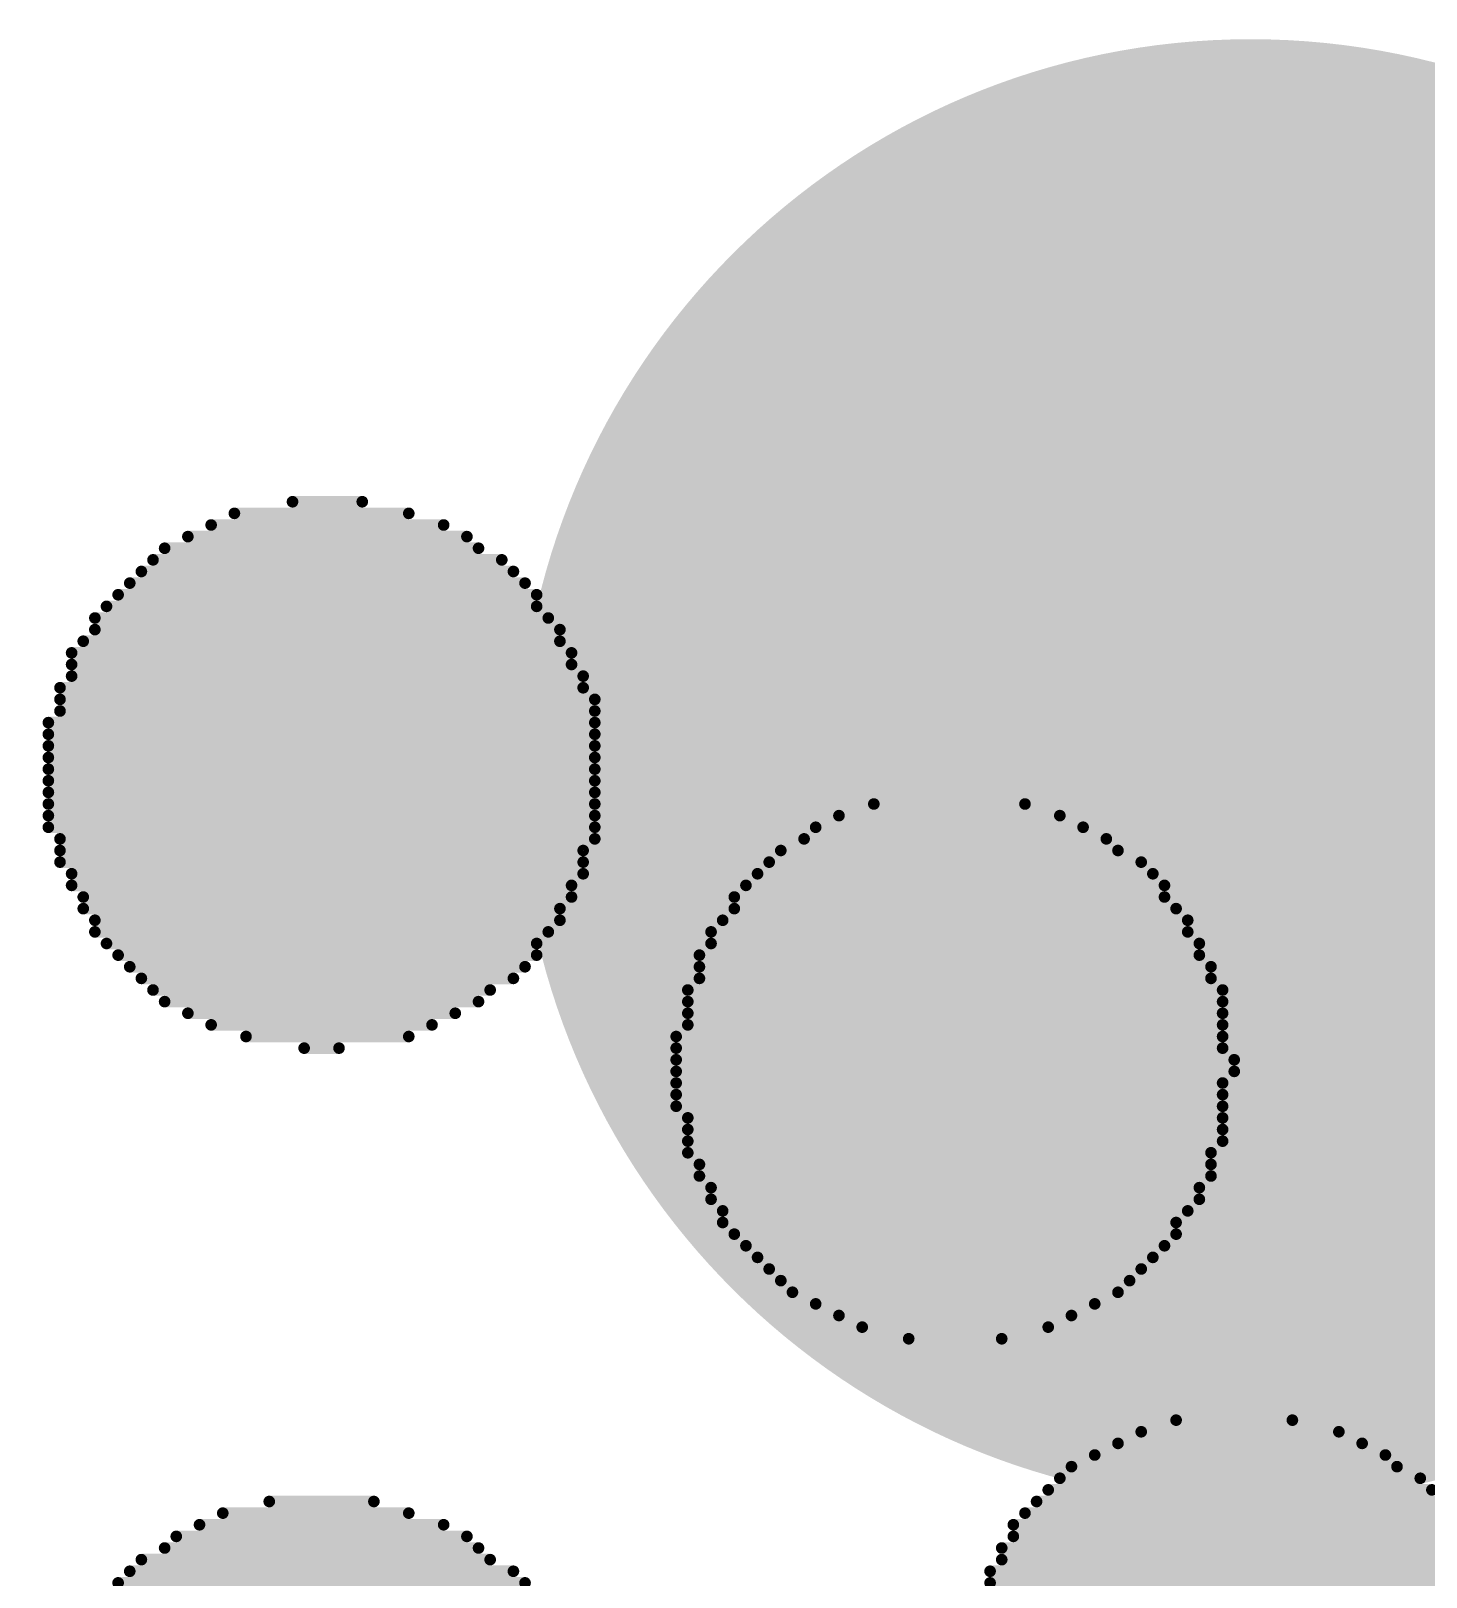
# Model space of a CAD drawing. Header units: inches. Extents: x 0 to 5455, y -5 to 5444.
# Drawn here: x 16.334 to 17.096, y 33.56 to 34.405 of the extents above; entities that cross this region are included whole.
import ezdxf

# ---------------------------------------------------------------- set-up
doc = ezdxf.new("R2010")
doc.units = ezdxf.units.IN
for name, color, linetype in [('Bottom Layer', 5, 'Continuous'), ('Bottom Overlay', 54, 'Continuous'), ('PCBD Notes', 76, 'Continuous'), ('Top Layer', 1, 'Continuous'), ('Via Holes', 16, 'Continuous')]:
    doc.layers.add(name, color=color, linetype=linetype)

# ---------------------------------------------------------------- blocks, each defined once
blk = doc.blocks.new('FIDUCIAL_IPC_7351A_31')
at = {"layer": 'PCBD Notes'}
blk.add_lwpolyline([(5, 0, 0.254, 0.254, 1), (-5, 0, 0.254, 0.254, 1)], format="xyseb", close=True, dxfattribs=at)
blk = doc.blocks.new('5394DE47_A0E8_4329_8464_7791B7C19310_33')
at = {"layer": 'Bottom Overlay'}
for points in [[(4.9863, -4.6008, 0.00635, 0.00635, 0), (4.71325, -4.6008, 0.00635, 0.00635, 0)], [(5.46255, -4.6008, 0.00635, 0.00635, 0), (5.2403, -4.6008, 0.00635, 0.00635, 0)], [(4.9863, -4.60715, 0.00635, 0.00635, 0), (4.71325, -4.60715, 0.00635, 0.00635, 0)], [(4.97995, -4.6135, 0.00635, 0.00635, 0), (4.7196, -4.6135, 0.00635, 0.00635, 0)], [(5.4562, -4.60715, 0.00635, 0.00635, 0), (5.24665, -4.60715, 0.00635, 0.00635, 0)], [(5.44985, -4.6135, 0.00635, 0.00635, 0), (5.25935, -4.6135, 0.00635, 0.00635, 0)], [(4.97995, -4.61985, 0.00635, 0.00635, 0), (4.7196, -4.61985, 0.00635, 0.00635, 0)], [(5.43715, -4.61985, 0.00635, 0.00635, 0), (5.2657, -4.61985, 0.00635, 0.00635, 0)], [(4.9736, -4.6262, 0.00635, 0.00635, 0), (4.72595, -4.6262, 0.00635, 0.00635, 0)], [(5.4308, -4.6262, 0.00635, 0.00635, 0), (5.27205, -4.6262, 0.00635, 0.00635, 0)], [(4.9736, -4.63255, 0.00635, 0.00635, 0), (4.7323, -4.63255, 0.00635, 0.00635, 0)], [(4.96725, -4.6389, 0.00635, 0.00635, 0), (4.7323, -4.6389, 0.00635, 0.00635, 0)], [(5.4181, -4.63255, 0.00635, 0.00635, 0), (5.28475, -4.63255, 0.00635, 0.00635, 0)], [(5.4054, -4.6389, 0.00635, 0.00635, 0), (5.3038, -4.6389, 0.00635, 0.00635, 0)], [(4.9609, -4.64525, 0.00635, 0.00635, 0), (4.73865, -4.64525, 0.00635, 0.00635, 0)], [(5.38, -4.64525, 0.00635, 0.00635, 0), (5.32285, -4.64525, 0.00635, 0.00635, 0)], [(4.95455, -4.6516, 0.00635, 0.00635, 0), (4.745, -4.6516, 0.00635, 0.00635, 0)], [(4.9482, -4.65795, 0.00635, 0.00635, 0), (4.75135, -4.65795, 0.00635, 0.00635, 0)], [(4.94185, -4.6643, 0.00635, 0.00635, 0), (4.76405, -4.6643, 0.00635, 0.00635, 0)], [(4.92915, -4.67065, 0.00635, 0.00635, 0), (4.7704, -4.67065, 0.00635, 0.00635, 0)], [(4.91645, -4.677, 0.00635, 0.00635, 0), (4.7831, -4.677, 0.00635, 0.00635, 0)], [(4.90375, -4.68335, 0.00635, 0.00635, 0), (4.7958, -4.68335, 0.00635, 0.00635, 0)], [(4.8847, -4.6897, 0.00635, 0.00635, 0), (4.8212, -4.6897, 0.00635, 0.00635, 0)], [(5.05615, -4.7405, 0.00635, 0.00635, 0), (4.95455, -4.7405, 0.00635, 0.00635, 0)], [(5.03075, -4.73415, 0.00635, 0.00635, 0), (4.97995, -4.73415, 0.00635, 0.00635, 0)], [(5.06885, -4.74685, 0.00635, 0.00635, 0), (4.94185, -4.74685, 0.00635, 0.00635, 0)], [(5.08155, -4.7532, 0.00635, 0.00635, 0), (4.92915, -4.7532, 0.00635, 0.00635, 0)], [(5.1006, -4.7659, 0.00635, 0.00635, 0), (4.9101, -4.7659, 0.00635, 0.00635, 0)], [(5.09425, -4.75955, 0.00635, 0.00635, 0), (4.91645, -4.75955, 0.00635, 0.00635, 0)], [(5.10695, -4.77225, 0.00635, 0.00635, 0), (4.90375, -4.77225, 0.00635, 0.00635, 0)], [(5.1133, -4.7786, 0.00635, 0.00635, 0), (4.8974, -4.7786, 0.00635, 0.00635, 0)], [(5.126, -4.7913, 0.00635, 0.00635, 0), (4.8847, -4.7913, 0.00635, 0.00635, 0)], [(5.11965, -4.78495, 0.00635, 0.00635, 0), (4.89105, -4.78495, 0.00635, 0.00635, 0)], [(5.13235, -4.79765, 0.00635, 0.00635, 0), (4.8847, -4.79765, 0.00635, 0.00635, 0)], [(5.13235, -4.804, 0.00635, 0.00635, 0), (4.87835, -4.804, 0.00635, 0.00635, 0)], [(5.1387, -4.81035, 0.00635, 0.00635, 0), (4.872, -4.81035, 0.00635, 0.00635, 0)], [(5.1387, -4.8167, 0.00635, 0.00635, 0), (4.872, -4.8167, 0.00635, 0.00635, 0)], [(5.14505, -4.82305, 0.00635, 0.00635, 0), (4.86565, -4.82305, 0.00635, 0.00635, 0)], [(5.14505, -4.8294, 0.00635, 0.00635, 0), (4.86565, -4.8294, 0.00635, 0.00635, 0)], [(5.1514, -4.8421, 0.00635, 0.00635, 0), (4.8593, -4.8421, 0.00635, 0.00635, 0)], [(5.1514, -4.83575, 0.00635, 0.00635, 0), (4.86565, -4.83575, 0.00635, 0.00635, 0)], [(5.1514, -4.84845, 0.00635, 0.00635, 0), (4.8593, -4.84845, 0.00635, 0.00635, 0)], [(5.1514, -4.8548, 0.00635, 0.00635, 0), (4.8593, -4.8548, 0.00635, 0.00635, 0)], [(5.15775, -4.86115, 0.00635, 0.00635, 0), (4.8593, -4.86115, 0.00635, 0.00635, 0)], [(5.15775, -4.8675, 0.00635, 0.00635, 0), (4.8593, -4.8675, 0.00635, 0.00635, 0)], [(5.15775, -4.87385, 0.00635, 0.00635, 0), (4.8593, -4.87385, 0.00635, 0.00635, 0)], [(5.15775, -4.8802, 0.00635, 0.00635, 0), (4.85295, -4.8802, 0.00635, 0.00635, 0)], [(5.15775, -4.88655, 0.00635, 0.00635, 0), (4.85295, -4.88655, 0.00635, 0.00635, 0)], [(5.15775, -4.8929, 0.00635, 0.00635, 0), (4.8593, -4.8929, 0.00635, 0.00635, 0)], [(5.36095, -4.8929, 0.00635, 0.00635, 0), (5.3419, -4.8929, 0.00635, 0.00635, 0)], [(5.15775, -4.89925, 0.00635, 0.00635, 0), (4.8593, -4.89925, 0.00635, 0.00635, 0)], [(5.3927, -4.89925, 0.00635, 0.00635, 0), (5.3038, -4.89925, 0.00635, 0.00635, 0)], [(5.1514, -4.9056, 0.00635, 0.00635, 0), (4.8593, -4.9056, 0.00635, 0.00635, 0)], [(5.41175, -4.9056, 0.00635, 0.00635, 0), (5.2911, -4.9056, 0.00635, 0.00635, 0)], [(5.1514, -4.91195, 0.00635, 0.00635, 0), (4.8593, -4.91195, 0.00635, 0.00635, 0)], [(5.1514, -4.9183, 0.00635, 0.00635, 0), (4.8593, -4.9183, 0.00635, 0.00635, 0)], [(5.43715, -4.9183, 0.00635, 0.00635, 0), (5.2657, -4.9183, 0.00635, 0.00635, 0)], [(5.42445, -4.91195, 0.00635, 0.00635, 0), (5.2784, -4.91195, 0.00635, 0.00635, 0)], [(5.1514, -4.92465, 0.00635, 0.00635, 0), (4.8593, -4.92465, 0.00635, 0.00635, 0)], [(5.4435, -4.92465, 0.00635, 0.00635, 0), (5.25935, -4.92465, 0.00635, 0.00635, 0)], [(5.14505, -4.931, 0.00635, 0.00635, 0), (4.86565, -4.931, 0.00635, 0.00635, 0)], [(5.44985, -4.931, 0.00635, 0.00635, 0), (5.24665, -4.931, 0.00635, 0.00635, 0)], [(5.14505, -4.93735, 0.00635, 0.00635, 0), (4.86565, -4.93735, 0.00635, 0.00635, 0)], [(5.14505, -4.9437, 0.00635, 0.00635, 0), (4.872, -4.9437, 0.00635, 0.00635, 0)], [(5.46255, -4.9437, 0.00635, 0.00635, 0), (5.23395, -4.9437, 0.00635, 0.00635, 0)], [(5.4562, -4.93735, 0.00635, 0.00635, 0), (5.2403, -4.93735, 0.00635, 0.00635, 0)], [(5.1387, -4.95005, 0.00635, 0.00635, 0), (4.872, -4.95005, 0.00635, 0.00635, 0)], [(5.4689, -4.95005, 0.00635, 0.00635, 0), (5.23395, -4.95005, 0.00635, 0.00635, 0)], [(5.1387, -4.9564, 0.00635, 0.00635, 0), (4.87835, -4.9564, 0.00635, 0.00635, 0)], [(5.47525, -4.9564, 0.00635, 0.00635, 0), (5.2276, -4.9564, 0.00635, 0.00635, 0)], [(5.13235, -4.96275, 0.00635, 0.00635, 0), (4.87835, -4.96275, 0.00635, 0.00635, 0)], [(5.126, -4.9691, 0.00635, 0.00635, 0), (4.8847, -4.9691, 0.00635, 0.00635, 0)], [(5.47525, -4.96275, 0.00635, 0.00635, 0), (5.22125, -4.96275, 0.00635, 0.00635, 0)], [(5.4816, -4.9691, 0.00635, 0.00635, 0), (5.22125, -4.9691, 0.00635, 0.00635, 0)], [(5.126, -4.97545, 0.00635, 0.00635, 0), (4.89105, -4.97545, 0.00635, 0.00635, 0)], [(5.4816, -4.97545, 0.00635, 0.00635, 0), (5.2149, -4.97545, 0.00635, 0.00635, 0)], [(5.11965, -4.9818, 0.00635, 0.00635, 0), (4.89105, -4.9818, 0.00635, 0.00635, 0)], [(5.48795, -4.9818, 0.00635, 0.00635, 0), (5.2149, -4.9818, 0.00635, 0.00635, 0)], [(5.1133, -4.98815, 0.00635, 0.00635, 0), (4.8974, -4.98815, 0.00635, 0.00635, 0)], [(5.48795, -4.98815, 0.00635, 0.00635, 0), (5.20855, -4.98815, 0.00635, 0.00635, 0)], [(5.10695, -4.9945, 0.00635, 0.00635, 0), (4.90375, -4.9945, 0.00635, 0.00635, 0)], [(5.1006, -5.00085, 0.00635, 0.00635, 0), (4.91645, -5.00085, 0.00635, 0.00635, 0)], [(5.4943, -4.9945, 0.00635, 0.00635, 0), (5.20855, -4.9945, 0.00635, 0.00635, 0)], [(5.4943, -5.00085, 0.00635, 0.00635, 0), (5.20855, -5.00085, 0.00635, 0.00635, 0)], [(5.0879, -5.0072, 0.00635, 0.00635, 0), (4.9228, -5.0072, 0.00635, 0.00635, 0)], [(5.4943, -5.0072, 0.00635, 0.00635, 0), (5.2022, -5.0072, 0.00635, 0.00635, 0)], [(5.08155, -5.01355, 0.00635, 0.00635, 0), (4.9355, -5.01355, 0.00635, 0.00635, 0)], [(5.50065, -5.01355, 0.00635, 0.00635, 0), (5.2022, -5.01355, 0.00635, 0.00635, 0)], [(5.06885, -5.0199, 0.00635, 0.00635, 0), (4.9482, -5.0199, 0.00635, 0.00635, 0)], [(5.0498, -5.02625, 0.00635, 0.00635, 0), (4.96725, -5.02625, 0.00635, 0.00635, 0)], [(5.50065, -5.0199, 0.00635, 0.00635, 0), (5.2022, -5.0199, 0.00635, 0.00635, 0)], [(5.50065, -5.02625, 0.00635, 0.00635, 0), (5.2022, -5.02625, 0.00635, 0.00635, 0)], [(5.50065, -5.0326, 0.00635, 0.00635, 0), (5.2022, -5.0326, 0.00635, 0.00635, 0)], [(5.50065, -5.03895, 0.00635, 0.00635, 0), (5.2022, -5.03895, 0.00635, 0.00635, 0)], [(5.50065, -5.0453, 0.00635, 0.00635, 0), (5.2022, -5.0453, 0.00635, 0.00635, 0)], [(5.50065, -5.05165, 0.00635, 0.00635, 0), (5.2022, -5.05165, 0.00635, 0.00635, 0)], [(5.50065, -5.058, 0.00635, 0.00635, 0), (5.2022, -5.058, 0.00635, 0.00635, 0)], [(5.50065, -5.06435, 0.00635, 0.00635, 0), (5.2022, -5.06435, 0.00635, 0.00635, 0)], [(5.50065, -5.0707, 0.00635, 0.00635, 0), (5.2022, -5.0707, 0.00635, 0.00635, 0)], [(5.4943, -5.07705, 0.00635, 0.00635, 0), (5.2022, -5.07705, 0.00635, 0.00635, 0)], [(5.4943, -5.0834, 0.00635, 0.00635, 0), (5.2022, -5.0834, 0.00635, 0.00635, 0)], [(5.4943, -5.08975, 0.00635, 0.00635, 0), (5.20855, -5.08975, 0.00635, 0.00635, 0)], [(5.48795, -5.0961, 0.00635, 0.00635, 0), (5.20855, -5.0961, 0.00635, 0.00635, 0)], [(5.48795, -5.10245, 0.00635, 0.00635, 0), (5.2149, -5.10245, 0.00635, 0.00635, 0)], [(5.48795, -5.1088, 0.00635, 0.00635, 0), (5.2149, -5.1088, 0.00635, 0.00635, 0)], [(5.4816, -5.11515, 0.00635, 0.00635, 0), (5.22125, -5.11515, 0.00635, 0.00635, 0)], [(5.47525, -5.1215, 0.00635, 0.00635, 0), (5.22125, -5.1215, 0.00635, 0.00635, 0)], [(5.47525, -5.12785, 0.00635, 0.00635, 0), (5.2276, -5.12785, 0.00635, 0.00635, 0)], [(5.4689, -5.1342, 0.00635, 0.00635, 0), (5.23395, -5.1342, 0.00635, 0.00635, 0)], [(5.46255, -5.14055, 0.00635, 0.00635, 0), (5.23395, -5.14055, 0.00635, 0.00635, 0)], [(5.4562, -5.1469, 0.00635, 0.00635, 0), (5.2403, -5.1469, 0.00635, 0.00635, 0)], [(5.44985, -5.15325, 0.00635, 0.00635, 0), (5.24665, -5.15325, 0.00635, 0.00635, 0)], [(5.4435, -5.1596, 0.00635, 0.00635, 0), (5.253, -5.1596, 0.00635, 0.00635, 0)], [(5.43715, -5.16595, 0.00635, 0.00635, 0), (5.2657, -5.16595, 0.00635, 0.00635, 0)], [(5.42445, -5.1723, 0.00635, 0.00635, 0), (5.27205, -5.1723, 0.00635, 0.00635, 0)], [(5.41175, -5.17865, 0.00635, 0.00635, 0), (5.28475, -5.17865, 0.00635, 0.00635, 0)], [(5.39905, -5.185, 0.00635, 0.00635, 0), (5.3038, -5.185, 0.00635, 0.00635, 0)], [(5.3673, -5.19135, 0.00635, 0.00635, 0), (5.3292, -5.19135, 0.00635, 0.00635, 0)]]:
    blk.add_lwpolyline(points, format="xyseb", dxfattribs=at)
for points in [[(4.98471, -4.6008, 0.00317, 0.00317, 1), (4.98789, -4.6008, 0.00317, 0.00317, 1)], [(5.23871, -4.6008, 0.00317, 0.00317, 1), (5.24189, -4.6008, 0.00317, 0.00317, 1)], [(5.46096, -4.6008, 0.00317, 0.00317, 1), (5.46414, -4.6008, 0.00317, 0.00317, 1)], [(4.97836, -4.6135, 0.00317, 0.00317, 1), (4.98154, -4.6135, 0.00317, 0.00317, 1)], [(4.98471, -4.60715, 0.00317, 0.00317, 1), (4.98789, -4.60715, 0.00317, 0.00317, 1)], [(5.24506, -4.60715, 0.00317, 0.00317, 1), (5.24824, -4.60715, 0.00317, 0.00317, 1)], [(5.25776, -4.6135, 0.00317, 0.00317, 1), (5.26094, -4.6135, 0.00317, 0.00317, 1)], [(5.44826, -4.6135, 0.00317, 0.00317, 1), (5.45144, -4.6135, 0.00317, 0.00317, 1)], [(5.45461, -4.60715, 0.00317, 0.00317, 1), (5.45779, -4.60715, 0.00317, 0.00317, 1)], [(4.97836, -4.61985, 0.00317, 0.00317, 1), (4.98154, -4.61985, 0.00317, 0.00317, 1)], [(5.26411, -4.61985, 0.00317, 0.00317, 1), (5.26729, -4.61985, 0.00317, 0.00317, 1)], [(5.43556, -4.61985, 0.00317, 0.00317, 1), (5.43874, -4.61985, 0.00317, 0.00317, 1)], [(4.97201, -4.6262, 0.00317, 0.00317, 1), (4.97519, -4.6262, 0.00317, 0.00317, 1)], [(5.27046, -4.6262, 0.00317, 0.00317, 1), (5.27364, -4.6262, 0.00317, 0.00317, 1)], [(5.42921, -4.6262, 0.00317, 0.00317, 1), (5.43239, -4.6262, 0.00317, 0.00317, 1)], [(4.96566, -4.6389, 0.00317, 0.00317, 1), (4.96884, -4.6389, 0.00317, 0.00317, 1)], [(4.97201, -4.63255, 0.00317, 0.00317, 1), (4.97519, -4.63255, 0.00317, 0.00317, 1)], [(5.28316, -4.63255, 0.00317, 0.00317, 1), (5.28634, -4.63255, 0.00317, 0.00317, 1)], [(5.30221, -4.6389, 0.00317, 0.00317, 1), (5.30539, -4.6389, 0.00317, 0.00317, 1)], [(5.40381, -4.6389, 0.00317, 0.00317, 1), (5.40699, -4.6389, 0.00317, 0.00317, 1)], [(5.41651, -4.63255, 0.00317, 0.00317, 1), (5.41969, -4.63255, 0.00317, 0.00317, 1)], [(4.95931, -4.64525, 0.00317, 0.00317, 1), (4.96249, -4.64525, 0.00317, 0.00317, 1)], [(5.32126, -4.64525, 0.00317, 0.00317, 1), (5.32444, -4.64525, 0.00317, 0.00317, 1)], [(5.37841, -4.64525, 0.00317, 0.00317, 1), (5.38159, -4.64525, 0.00317, 0.00317, 1)], [(4.74341, -4.6516, 0.00317, 0.00317, 1), (4.74659, -4.6516, 0.00317, 0.00317, 1)], [(4.95296, -4.6516, 0.00317, 0.00317, 1), (4.95614, -4.6516, 0.00317, 0.00317, 1)], [(4.74976, -4.65795, 0.00317, 0.00317, 1), (4.75294, -4.65795, 0.00317, 0.00317, 1)], [(4.76246, -4.6643, 0.00317, 0.00317, 1), (4.76564, -4.6643, 0.00317, 0.00317, 1)], [(4.94026, -4.6643, 0.00317, 0.00317, 1), (4.94344, -4.6643, 0.00317, 0.00317, 1)], [(4.94661, -4.65795, 0.00317, 0.00317, 1), (4.94979, -4.65795, 0.00317, 0.00317, 1)], [(4.76881, -4.67065, 0.00317, 0.00317, 1), (4.77199, -4.67065, 0.00317, 0.00317, 1)], [(4.92756, -4.67065, 0.00317, 0.00317, 1), (4.93074, -4.67065, 0.00317, 0.00317, 1)], [(4.78151, -4.677, 0.00317, 0.00317, 1), (4.78469, -4.677, 0.00317, 0.00317, 1)], [(4.91486, -4.677, 0.00317, 0.00317, 1), (4.91804, -4.677, 0.00317, 0.00317, 1)], [(4.79421, -4.68335, 0.00317, 0.00317, 1), (4.79739, -4.68335, 0.00317, 0.00317, 1)], [(4.81961, -4.6897, 0.00317, 0.00317, 1), (4.82279, -4.6897, 0.00317, 0.00317, 1)], [(4.88311, -4.6897, 0.00317, 0.00317, 1), (4.88629, -4.6897, 0.00317, 0.00317, 1)], [(4.90216, -4.68335, 0.00317, 0.00317, 1), (4.90534, -4.68335, 0.00317, 0.00317, 1)], [(4.95296, -4.7405, 0.00317, 0.00317, 1), (4.95614, -4.7405, 0.00317, 0.00317, 1)], [(4.97836, -4.73415, 0.00317, 0.00317, 1), (4.98154, -4.73415, 0.00317, 0.00317, 1)], [(5.02916, -4.73415, 0.00317, 0.00317, 1), (5.03234, -4.73415, 0.00317, 0.00317, 1)], [(5.05456, -4.7405, 0.00317, 0.00317, 1), (5.05774, -4.7405, 0.00317, 0.00317, 1)], [(4.94026, -4.74685, 0.00317, 0.00317, 1), (4.94344, -4.74685, 0.00317, 0.00317, 1)], [(5.06726, -4.74685, 0.00317, 0.00317, 1), (5.07044, -4.74685, 0.00317, 0.00317, 1)], [(4.92756, -4.7532, 0.00317, 0.00317, 1), (4.93074, -4.7532, 0.00317, 0.00317, 1)], [(5.07996, -4.7532, 0.00317, 0.00317, 1), (5.08314, -4.7532, 0.00317, 0.00317, 1)], [(4.90851, -4.7659, 0.00317, 0.00317, 1), (4.91169, -4.7659, 0.00317, 0.00317, 1)], [(4.91486, -4.75955, 0.00317, 0.00317, 1), (4.91804, -4.75955, 0.00317, 0.00317, 1)], [(5.09266, -4.75955, 0.00317, 0.00317, 1), (5.09584, -4.75955, 0.00317, 0.00317, 1)], [(5.09901, -4.7659, 0.00317, 0.00317, 1), (5.10219, -4.7659, 0.00317, 0.00317, 1)], [(4.90216, -4.77225, 0.00317, 0.00317, 1), (4.90534, -4.77225, 0.00317, 0.00317, 1)], [(5.10536, -4.77225, 0.00317, 0.00317, 1), (5.10854, -4.77225, 0.00317, 0.00317, 1)], [(4.89581, -4.7786, 0.00317, 0.00317, 1), (4.89899, -4.7786, 0.00317, 0.00317, 1)], [(5.11171, -4.7786, 0.00317, 0.00317, 1), (5.11489, -4.7786, 0.00317, 0.00317, 1)], [(4.88311, -4.7913, 0.00317, 0.00317, 1), (4.88629, -4.7913, 0.00317, 0.00317, 1)], [(4.88946, -4.78495, 0.00317, 0.00317, 1), (4.89264, -4.78495, 0.00317, 0.00317, 1)], [(5.11806, -4.78495, 0.00317, 0.00317, 1), (5.12124, -4.78495, 0.00317, 0.00317, 1)], [(5.12441, -4.7913, 0.00317, 0.00317, 1), (5.12759, -4.7913, 0.00317, 0.00317, 1)], [(4.88311, -4.79765, 0.00317, 0.00317, 1), (4.88629, -4.79765, 0.00317, 0.00317, 1)], [(5.13076, -4.79765, 0.00317, 0.00317, 1), (5.13394, -4.79765, 0.00317, 0.00317, 1)], [(4.87676, -4.804, 0.00317, 0.00317, 1), (4.87994, -4.804, 0.00317, 0.00317, 1)], [(5.13076, -4.804, 0.00317, 0.00317, 1), (5.13394, -4.804, 0.00317, 0.00317, 1)], [(4.87041, -4.81035, 0.00317, 0.00317, 1), (4.87359, -4.81035, 0.00317, 0.00317, 1)], [(4.87041, -4.8167, 0.00317, 0.00317, 1), (4.87359, -4.8167, 0.00317, 0.00317, 1)], [(5.13711, -4.81035, 0.00317, 0.00317, 1), (5.14029, -4.81035, 0.00317, 0.00317, 1)], [(5.13711, -4.8167, 0.00317, 0.00317, 1), (5.14029, -4.8167, 0.00317, 0.00317, 1)], [(4.86406, -4.82305, 0.00317, 0.00317, 1), (4.86724, -4.82305, 0.00317, 0.00317, 1)], [(5.14346, -4.82305, 0.00317, 0.00317, 1), (5.14664, -4.82305, 0.00317, 0.00317, 1)], [(4.86406, -4.8294, 0.00317, 0.00317, 1), (4.86724, -4.8294, 0.00317, 0.00317, 1)], [(5.14346, -4.8294, 0.00317, 0.00317, 1), (5.14664, -4.8294, 0.00317, 0.00317, 1)], [(4.85771, -4.8421, 0.00317, 0.00317, 1), (4.86089, -4.8421, 0.00317, 0.00317, 1)], [(4.86406, -4.83575, 0.00317, 0.00317, 1), (4.86724, -4.83575, 0.00317, 0.00317, 1)], [(5.14981, -4.83575, 0.00317, 0.00317, 1), (5.15299, -4.83575, 0.00317, 0.00317, 1)], [(5.14981, -4.8421, 0.00317, 0.00317, 1), (5.15299, -4.8421, 0.00317, 0.00317, 1)], [(4.85771, -4.84845, 0.00317, 0.00317, 1), (4.86089, -4.84845, 0.00317, 0.00317, 1)], [(5.14981, -4.84845, 0.00317, 0.00317, 1), (5.15299, -4.84845, 0.00317, 0.00317, 1)], [(4.85771, -4.8548, 0.00317, 0.00317, 1), (4.86089, -4.8548, 0.00317, 0.00317, 1)], [(5.14981, -4.8548, 0.00317, 0.00317, 1), (5.15299, -4.8548, 0.00317, 0.00317, 1)], [(4.85771, -4.86115, 0.00317, 0.00317, 1), (4.86089, -4.86115, 0.00317, 0.00317, 1)], [(4.85771, -4.8675, 0.00317, 0.00317, 1), (4.86089, -4.8675, 0.00317, 0.00317, 1)], [(5.15616, -4.86115, 0.00317, 0.00317, 1), (5.15934, -4.86115, 0.00317, 0.00317, 1)], [(5.15616, -4.8675, 0.00317, 0.00317, 1), (5.15934, -4.8675, 0.00317, 0.00317, 1)], [(4.85771, -4.87385, 0.00317, 0.00317, 1), (4.86089, -4.87385, 0.00317, 0.00317, 1)], [(5.15616, -4.87385, 0.00317, 0.00317, 1), (5.15934, -4.87385, 0.00317, 0.00317, 1)], [(4.85136, -4.8802, 0.00317, 0.00317, 1), (4.85454, -4.8802, 0.00317, 0.00317, 1)], [(5.15616, -4.8802, 0.00317, 0.00317, 1), (5.15934, -4.8802, 0.00317, 0.00317, 1)], [(4.85136, -4.88655, 0.00317, 0.00317, 1), (4.85454, -4.88655, 0.00317, 0.00317, 1)], [(4.85771, -4.8929, 0.00317, 0.00317, 1), (4.86089, -4.8929, 0.00317, 0.00317, 1)], [(5.15616, -4.88655, 0.00317, 0.00317, 1), (5.15934, -4.88655, 0.00317, 0.00317, 1)], [(5.15616, -4.8929, 0.00317, 0.00317, 1), (5.15934, -4.8929, 0.00317, 0.00317, 1)], [(5.34031, -4.8929, 0.00317, 0.00317, 1), (5.34349, -4.8929, 0.00317, 0.00317, 1)], [(5.35936, -4.8929, 0.00317, 0.00317, 1), (5.36254, -4.8929, 0.00317, 0.00317, 1)], [(4.85771, -4.89925, 0.00317, 0.00317, 1), (4.86089, -4.89925, 0.00317, 0.00317, 1)], [(5.15616, -4.89925, 0.00317, 0.00317, 1), (5.15934, -4.89925, 0.00317, 0.00317, 1)], [(5.30221, -4.89925, 0.00317, 0.00317, 1), (5.30539, -4.89925, 0.00317, 0.00317, 1)], [(5.39111, -4.89925, 0.00317, 0.00317, 1), (5.39429, -4.89925, 0.00317, 0.00317, 1)], [(4.85771, -4.9056, 0.00317, 0.00317, 1), (4.86089, -4.9056, 0.00317, 0.00317, 1)], [(5.14981, -4.9056, 0.00317, 0.00317, 1), (5.15299, -4.9056, 0.00317, 0.00317, 1)], [(5.28951, -4.9056, 0.00317, 0.00317, 1), (5.29269, -4.9056, 0.00317, 0.00317, 1)], [(5.41016, -4.9056, 0.00317, 0.00317, 1), (5.41334, -4.9056, 0.00317, 0.00317, 1)], [(4.85771, -4.91195, 0.00317, 0.00317, 1), (4.86089, -4.91195, 0.00317, 0.00317, 1)], [(4.85771, -4.9183, 0.00317, 0.00317, 1), (4.86089, -4.9183, 0.00317, 0.00317, 1)], [(5.14981, -4.91195, 0.00317, 0.00317, 1), (5.15299, -4.91195, 0.00317, 0.00317, 1)], [(5.14981, -4.9183, 0.00317, 0.00317, 1), (5.15299, -4.9183, 0.00317, 0.00317, 1)], [(5.26411, -4.9183, 0.00317, 0.00317, 1), (5.26729, -4.9183, 0.00317, 0.00317, 1)], [(5.27681, -4.91195, 0.00317, 0.00317, 1), (5.27999, -4.91195, 0.00317, 0.00317, 1)], [(5.42286, -4.91195, 0.00317, 0.00317, 1), (5.42604, -4.91195, 0.00317, 0.00317, 1)], [(5.43556, -4.9183, 0.00317, 0.00317, 1), (5.43874, -4.9183, 0.00317, 0.00317, 1)], [(4.85771, -4.92465, 0.00317, 0.00317, 1), (4.86089, -4.92465, 0.00317, 0.00317, 1)], [(5.14981, -4.92465, 0.00317, 0.00317, 1), (5.15299, -4.92465, 0.00317, 0.00317, 1)], [(5.25776, -4.92465, 0.00317, 0.00317, 1), (5.26094, -4.92465, 0.00317, 0.00317, 1)], [(5.44191, -4.92465, 0.00317, 0.00317, 1), (5.44509, -4.92465, 0.00317, 0.00317, 1)], [(4.86406, -4.931, 0.00317, 0.00317, 1), (4.86724, -4.931, 0.00317, 0.00317, 1)], [(5.14346, -4.931, 0.00317, 0.00317, 1), (5.14664, -4.931, 0.00317, 0.00317, 1)], [(5.24506, -4.931, 0.00317, 0.00317, 1), (5.24824, -4.931, 0.00317, 0.00317, 1)], [(5.44826, -4.931, 0.00317, 0.00317, 1), (5.45144, -4.931, 0.00317, 0.00317, 1)], [(4.86406, -4.93735, 0.00317, 0.00317, 1), (4.86724, -4.93735, 0.00317, 0.00317, 1)], [(4.87041, -4.9437, 0.00317, 0.00317, 1), (4.87359, -4.9437, 0.00317, 0.00317, 1)], [(5.14346, -4.93735, 0.00317, 0.00317, 1), (5.14664, -4.93735, 0.00317, 0.00317, 1)], [(5.14346, -4.9437, 0.00317, 0.00317, 1), (5.14664, -4.9437, 0.00317, 0.00317, 1)], [(5.23236, -4.9437, 0.00317, 0.00317, 1), (5.23554, -4.9437, 0.00317, 0.00317, 1)], [(5.23871, -4.93735, 0.00317, 0.00317, 1), (5.24189, -4.93735, 0.00317, 0.00317, 1)], [(5.45461, -4.93735, 0.00317, 0.00317, 1), (5.45779, -4.93735, 0.00317, 0.00317, 1)], [(5.46096, -4.9437, 0.00317, 0.00317, 1), (5.46414, -4.9437, 0.00317, 0.00317, 1)], [(4.87041, -4.95005, 0.00317, 0.00317, 1), (4.87359, -4.95005, 0.00317, 0.00317, 1)], [(5.13711, -4.95005, 0.00317, 0.00317, 1), (5.14029, -4.95005, 0.00317, 0.00317, 1)], [(5.23236, -4.95005, 0.00317, 0.00317, 1), (5.23554, -4.95005, 0.00317, 0.00317, 1)], [(5.46731, -4.95005, 0.00317, 0.00317, 1), (5.47049, -4.95005, 0.00317, 0.00317, 1)], [(4.87676, -4.9564, 0.00317, 0.00317, 1), (4.87994, -4.9564, 0.00317, 0.00317, 1)], [(5.13711, -4.9564, 0.00317, 0.00317, 1), (5.14029, -4.9564, 0.00317, 0.00317, 1)], [(5.22601, -4.9564, 0.00317, 0.00317, 1), (5.22919, -4.9564, 0.00317, 0.00317, 1)], [(5.47366, -4.9564, 0.00317, 0.00317, 1), (5.47684, -4.9564, 0.00317, 0.00317, 1)], [(4.87676, -4.96275, 0.00317, 0.00317, 1), (4.87994, -4.96275, 0.00317, 0.00317, 1)], [(4.88311, -4.9691, 0.00317, 0.00317, 1), (4.88629, -4.9691, 0.00317, 0.00317, 1)], [(5.12441, -4.9691, 0.00317, 0.00317, 1), (5.12759, -4.9691, 0.00317, 0.00317, 1)], [(5.13076, -4.96275, 0.00317, 0.00317, 1), (5.13394, -4.96275, 0.00317, 0.00317, 1)], [(5.21966, -4.96275, 0.00317, 0.00317, 1), (5.22284, -4.96275, 0.00317, 0.00317, 1)], [(5.21966, -4.9691, 0.00317, 0.00317, 1), (5.22284, -4.9691, 0.00317, 0.00317, 1)], [(5.47366, -4.96275, 0.00317, 0.00317, 1), (5.47684, -4.96275, 0.00317, 0.00317, 1)], [(5.48001, -4.9691, 0.00317, 0.00317, 1), (5.48319, -4.9691, 0.00317, 0.00317, 1)], [(4.88946, -4.97545, 0.00317, 0.00317, 1), (4.89264, -4.97545, 0.00317, 0.00317, 1)], [(5.12441, -4.97545, 0.00317, 0.00317, 1), (5.12759, -4.97545, 0.00317, 0.00317, 1)], [(5.21331, -4.97545, 0.00317, 0.00317, 1), (5.21649, -4.97545, 0.00317, 0.00317, 1)], [(5.48001, -4.97545, 0.00317, 0.00317, 1), (5.48319, -4.97545, 0.00317, 0.00317, 1)], [(4.88946, -4.9818, 0.00317, 0.00317, 1), (4.89264, -4.9818, 0.00317, 0.00317, 1)], [(5.11806, -4.9818, 0.00317, 0.00317, 1), (5.12124, -4.9818, 0.00317, 0.00317, 1)], [(5.21331, -4.9818, 0.00317, 0.00317, 1), (5.21649, -4.9818, 0.00317, 0.00317, 1)], [(5.48636, -4.9818, 0.00317, 0.00317, 1), (5.48954, -4.9818, 0.00317, 0.00317, 1)], [(4.89581, -4.98815, 0.00317, 0.00317, 1), (4.89899, -4.98815, 0.00317, 0.00317, 1)], [(5.11171, -4.98815, 0.00317, 0.00317, 1), (5.11489, -4.98815, 0.00317, 0.00317, 1)], [(5.20696, -4.98815, 0.00317, 0.00317, 1), (5.21014, -4.98815, 0.00317, 0.00317, 1)], [(5.48636, -4.98815, 0.00317, 0.00317, 1), (5.48954, -4.98815, 0.00317, 0.00317, 1)], [(4.90216, -4.9945, 0.00317, 0.00317, 1), (4.90534, -4.9945, 0.00317, 0.00317, 1)], [(4.91486, -5.00085, 0.00317, 0.00317, 1), (4.91804, -5.00085, 0.00317, 0.00317, 1)], [(5.09901, -5.00085, 0.00317, 0.00317, 1), (5.10219, -5.00085, 0.00317, 0.00317, 1)], [(5.10536, -4.9945, 0.00317, 0.00317, 1), (5.10854, -4.9945, 0.00317, 0.00317, 1)], [(5.20696, -4.9945, 0.00317, 0.00317, 1), (5.21014, -4.9945, 0.00317, 0.00317, 1)], [(5.20696, -5.00085, 0.00317, 0.00317, 1), (5.21014, -5.00085, 0.00317, 0.00317, 1)], [(5.49271, -4.9945, 0.00317, 0.00317, 1), (5.49589, -4.9945, 0.00317, 0.00317, 1)], [(5.49271, -5.00085, 0.00317, 0.00317, 1), (5.49589, -5.00085, 0.00317, 0.00317, 1)], [(4.92121, -5.0072, 0.00317, 0.00317, 1), (4.92439, -5.0072, 0.00317, 0.00317, 1)], [(5.08631, -5.0072, 0.00317, 0.00317, 1), (5.08949, -5.0072, 0.00317, 0.00317, 1)], [(5.20061, -5.0072, 0.00317, 0.00317, 1), (5.20379, -5.0072, 0.00317, 0.00317, 1)], [(5.49271, -5.0072, 0.00317, 0.00317, 1), (5.49589, -5.0072, 0.00317, 0.00317, 1)], [(4.93391, -5.01355, 0.00317, 0.00317, 1), (4.93709, -5.01355, 0.00317, 0.00317, 1)], [(5.07996, -5.01355, 0.00317, 0.00317, 1), (5.08314, -5.01355, 0.00317, 0.00317, 1)], [(5.20061, -5.01355, 0.00317, 0.00317, 1), (5.20379, -5.01355, 0.00317, 0.00317, 1)], [(5.49906, -5.01355, 0.00317, 0.00317, 1), (5.50224, -5.01355, 0.00317, 0.00317, 1)], [(4.94661, -5.0199, 0.00317, 0.00317, 1), (4.94979, -5.0199, 0.00317, 0.00317, 1)], [(4.96566, -5.02625, 0.00317, 0.00317, 1), (4.96884, -5.02625, 0.00317, 0.00317, 1)], [(5.04821, -5.02625, 0.00317, 0.00317, 1), (5.05139, -5.02625, 0.00317, 0.00317, 1)], [(5.06726, -5.0199, 0.00317, 0.00317, 1), (5.07044, -5.0199, 0.00317, 0.00317, 1)], [(5.20061, -5.0199, 0.00317, 0.00317, 1), (5.20379, -5.0199, 0.00317, 0.00317, 1)], [(5.20061, -5.02625, 0.00317, 0.00317, 1), (5.20379, -5.02625, 0.00317, 0.00317, 1)], [(5.49906, -5.0199, 0.00317, 0.00317, 1), (5.50224, -5.0199, 0.00317, 0.00317, 1)], [(5.49906, -5.02625, 0.00317, 0.00317, 1), (5.50224, -5.02625, 0.00317, 0.00317, 1)], [(5.20061, -5.0326, 0.00317, 0.00317, 1), (5.20379, -5.0326, 0.00317, 0.00317, 1)], [(5.49906, -5.0326, 0.00317, 0.00317, 1), (5.50224, -5.0326, 0.00317, 0.00317, 1)], [(5.20061, -5.03895, 0.00317, 0.00317, 1), (5.20379, -5.03895, 0.00317, 0.00317, 1)], [(5.49906, -5.03895, 0.00317, 0.00317, 1), (5.50224, -5.03895, 0.00317, 0.00317, 1)], [(5.20061, -5.0453, 0.00317, 0.00317, 1), (5.20379, -5.0453, 0.00317, 0.00317, 1)], [(5.20061, -5.05165, 0.00317, 0.00317, 1), (5.20379, -5.05165, 0.00317, 0.00317, 1)], [(5.49906, -5.0453, 0.00317, 0.00317, 1), (5.50224, -5.0453, 0.00317, 0.00317, 1)], [(5.49906, -5.05165, 0.00317, 0.00317, 1), (5.50224, -5.05165, 0.00317, 0.00317, 1)], [(5.20061, -5.058, 0.00317, 0.00317, 1), (5.20379, -5.058, 0.00317, 0.00317, 1)], [(5.49906, -5.058, 0.00317, 0.00317, 1), (5.50224, -5.058, 0.00317, 0.00317, 1)], [(5.20061, -5.06435, 0.00317, 0.00317, 1), (5.20379, -5.06435, 0.00317, 0.00317, 1)], [(5.49906, -5.06435, 0.00317, 0.00317, 1), (5.50224, -5.06435, 0.00317, 0.00317, 1)], [(5.20061, -5.0707, 0.00317, 0.00317, 1), (5.20379, -5.0707, 0.00317, 0.00317, 1)], [(5.20061, -5.07705, 0.00317, 0.00317, 1), (5.20379, -5.07705, 0.00317, 0.00317, 1)], [(5.49271, -5.07705, 0.00317, 0.00317, 1), (5.49589, -5.07705, 0.00317, 0.00317, 1)], [(5.49906, -5.0707, 0.00317, 0.00317, 1), (5.50224, -5.0707, 0.00317, 0.00317, 1)], [(5.20061, -5.0834, 0.00317, 0.00317, 1), (5.20379, -5.0834, 0.00317, 0.00317, 1)], [(5.49271, -5.0834, 0.00317, 0.00317, 1), (5.49589, -5.0834, 0.00317, 0.00317, 1)], [(5.20696, -5.08975, 0.00317, 0.00317, 1), (5.21014, -5.08975, 0.00317, 0.00317, 1)], [(5.49271, -5.08975, 0.00317, 0.00317, 1), (5.49589, -5.08975, 0.00317, 0.00317, 1)], [(5.20696, -5.0961, 0.00317, 0.00317, 1), (5.21014, -5.0961, 0.00317, 0.00317, 1)], [(5.21331, -5.10245, 0.00317, 0.00317, 1), (5.21649, -5.10245, 0.00317, 0.00317, 1)], [(5.48636, -5.0961, 0.00317, 0.00317, 1), (5.48954, -5.0961, 0.00317, 0.00317, 1)], [(5.48636, -5.10245, 0.00317, 0.00317, 1), (5.48954, -5.10245, 0.00317, 0.00317, 1)], [(5.21331, -5.1088, 0.00317, 0.00317, 1), (5.21649, -5.1088, 0.00317, 0.00317, 1)], [(5.48636, -5.1088, 0.00317, 0.00317, 1), (5.48954, -5.1088, 0.00317, 0.00317, 1)], [(5.21966, -5.11515, 0.00317, 0.00317, 1), (5.22284, -5.11515, 0.00317, 0.00317, 1)], [(5.48001, -5.11515, 0.00317, 0.00317, 1), (5.48319, -5.11515, 0.00317, 0.00317, 1)], [(5.21966, -5.1215, 0.00317, 0.00317, 1), (5.22284, -5.1215, 0.00317, 0.00317, 1)], [(5.22601, -5.12785, 0.00317, 0.00317, 1), (5.22919, -5.12785, 0.00317, 0.00317, 1)], [(5.47366, -5.1215, 0.00317, 0.00317, 1), (5.47684, -5.1215, 0.00317, 0.00317, 1)], [(5.47366, -5.12785, 0.00317, 0.00317, 1), (5.47684, -5.12785, 0.00317, 0.00317, 1)], [(5.23236, -5.1342, 0.00317, 0.00317, 1), (5.23554, -5.1342, 0.00317, 0.00317, 1)], [(5.46731, -5.1342, 0.00317, 0.00317, 1), (5.47049, -5.1342, 0.00317, 0.00317, 1)], [(5.23236, -5.14055, 0.00317, 0.00317, 1), (5.23554, -5.14055, 0.00317, 0.00317, 1)], [(5.46096, -5.14055, 0.00317, 0.00317, 1), (5.46414, -5.14055, 0.00317, 0.00317, 1)], [(5.23871, -5.1469, 0.00317, 0.00317, 1), (5.24189, -5.1469, 0.00317, 0.00317, 1)], [(5.24506, -5.15325, 0.00317, 0.00317, 1), (5.24824, -5.15325, 0.00317, 0.00317, 1)], [(5.44826, -5.15325, 0.00317, 0.00317, 1), (5.45144, -5.15325, 0.00317, 0.00317, 1)], [(5.45461, -5.1469, 0.00317, 0.00317, 1), (5.45779, -5.1469, 0.00317, 0.00317, 1)], [(5.25141, -5.1596, 0.00317, 0.00317, 1), (5.25459, -5.1596, 0.00317, 0.00317, 1)], [(5.44191, -5.1596, 0.00317, 0.00317, 1), (5.44509, -5.1596, 0.00317, 0.00317, 1)], [(5.26411, -5.16595, 0.00317, 0.00317, 1), (5.26729, -5.16595, 0.00317, 0.00317, 1)], [(5.43556, -5.16595, 0.00317, 0.00317, 1), (5.43874, -5.16595, 0.00317, 0.00317, 1)], [(5.27046, -5.1723, 0.00317, 0.00317, 1), (5.27364, -5.1723, 0.00317, 0.00317, 1)], [(5.28316, -5.17865, 0.00317, 0.00317, 1), (5.28634, -5.17865, 0.00317, 0.00317, 1)], [(5.41016, -5.17865, 0.00317, 0.00317, 1), (5.41334, -5.17865, 0.00317, 0.00317, 1)], [(5.42286, -5.1723, 0.00317, 0.00317, 1), (5.42604, -5.1723, 0.00317, 0.00317, 1)], [(5.30221, -5.185, 0.00317, 0.00317, 1), (5.30539, -5.185, 0.00317, 0.00317, 1)], [(5.39746, -5.185, 0.00317, 0.00317, 1), (5.40064, -5.185, 0.00317, 0.00317, 1)], [(5.32761, -5.19135, 0.00317, 0.00317, 1), (5.33079, -5.19135, 0.00317, 0.00317, 1)], [(5.36571, -5.19135, 0.00317, 0.00317, 1), (5.36889, -5.19135, 0.00317, 0.00317, 1)]]:
    blk.add_lwpolyline(points, format="xyseb", close=True, dxfattribs=at)

msp = doc.modelspace()

# ---------------------------------------------------------------- hatches: boundary and pattern name
at = {"layer": 'Bottom Layer'}
h = msp.add_hatch(color=5, dxfattribs=at)
edge = h.paths.add_edge_path()
edge.add_arc((17, 34), 0.4, 0, 360)
at = {"layer": 'Top Layer'}
h = msp.add_hatch(color=1, dxfattribs=at)
edge = h.paths.add_edge_path()
edge.add_arc((17, 34), 0.4, 0, 360)
at = {"layer": 'Via Holes'}
h = msp.add_hatch(color=7, dxfattribs=at)
edge = h.paths.add_edge_path()
edge.add_arc((17, 34), 0.2, 0, 360)

# ---------------------------------------------------------------- block references
msp.add_blockref('FIDUCIAL_IPC_7351A_31', (21, 34))
at = {"rotation": 180}
msp.add_blockref('5394DE47_A0E8_4329_8464_7791B7C19310_33', (21.844, 28.956), dxfattribs=at)

doc.saveas('drawing.dxf')
